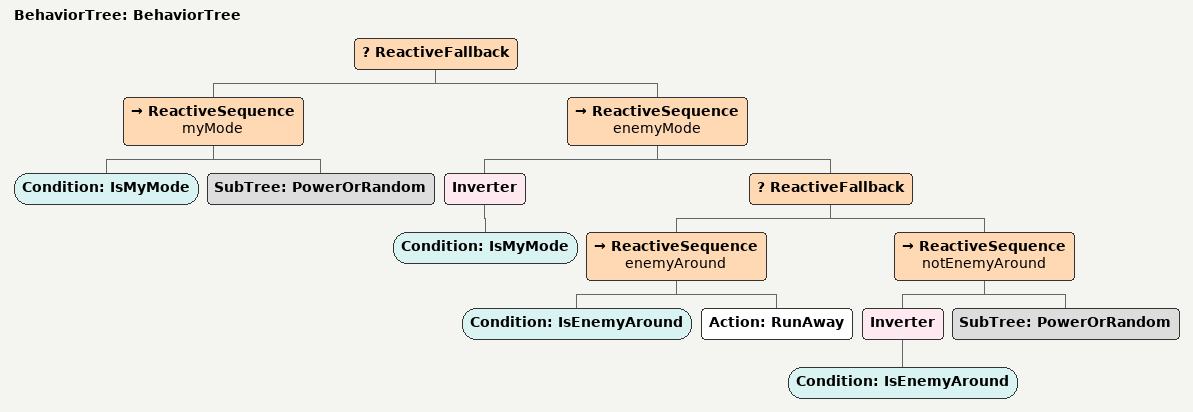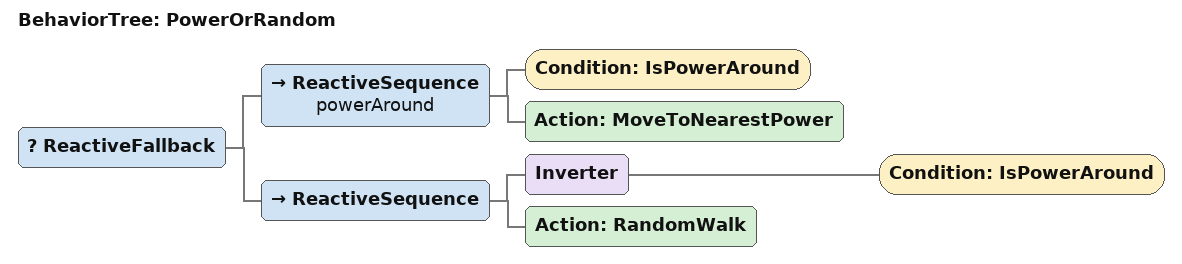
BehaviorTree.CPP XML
<root main_tree_to_execute="BehaviorTree">
    <BehaviorTree ID="BehaviorTree">
        <ReactiveFallback>
            <ReactiveSequence name="myMode">
                <Condition ID="IsMyMode"/>
                <SubTree ID="PowerOrRandom"/>
            </ReactiveSequence>
            <ReactiveSequence name="enemyMode">
                <Inverter>
                    <Condition ID="IsMyMode"/>
                </Inverter>
                <ReactiveFallback>
                    <ReactiveSequence name="enemyAround">
                        <Condition ID="IsEnemyAround"/>
                        <Action ID="RunAway"/>
                    </ReactiveSequence>
                    <ReactiveSequence name="notEnemyAround">
                        <Inverter>
                            <Condition ID="IsEnemyAround"/>
                        </Inverter>
                        <SubTree ID="PowerOrRandom"/>
                    </ReactiveSequence>
                </ReactiveFallback>
            </ReactiveSequence>
        </ReactiveFallback>
    </BehaviorTree>
    <BehaviorTree ID="PowerOrRandom">
        <ReactiveFallback>
            <ReactiveSequence name="powerAround">
                <Condition ID="IsPowerAround"/>
                <Action ID="MoveToNearestPower"/>
            </ReactiveSequence>
            <ReactiveSequence>
                <Inverter>
                    <Condition ID="IsPowerAround"/>
                </Inverter>
                <Action ID="RandomWalk"/>
            </ReactiveSequence>
        </ReactiveFallback>
    </BehaviorTree>
</root>
